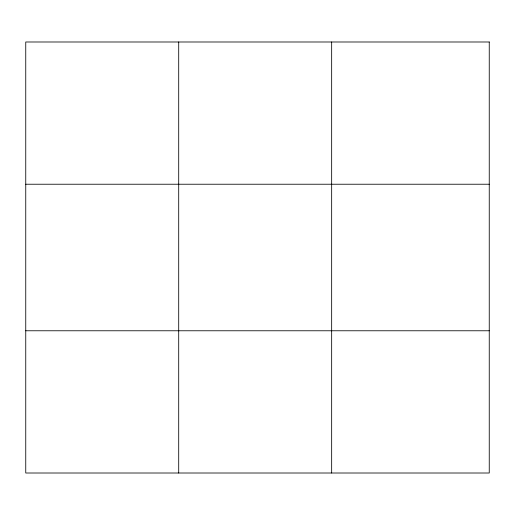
<?xml version="1.0" encoding="UTF-8"?>
<svg xmlns="http://www.w3.org/2000/svg" width="515" height="515" viewBox="0 0 515 515"><rect width="100%" height="100%" fill="white"/><g stroke="black" fill="none" stroke-linecap="round" stroke-linejoin="round"><path stroke-width="0.77" d="M178.705 473.008L178.705 41.992M331.66 473.008L331.66 41.992M25.75 184.228L489.25 184.228M25.75 330.772L489.25 330.772M489.25 41.992L489.25 473.008L25.75 473.008L25.75 41.992L489.25 41.992"/></g></svg>
